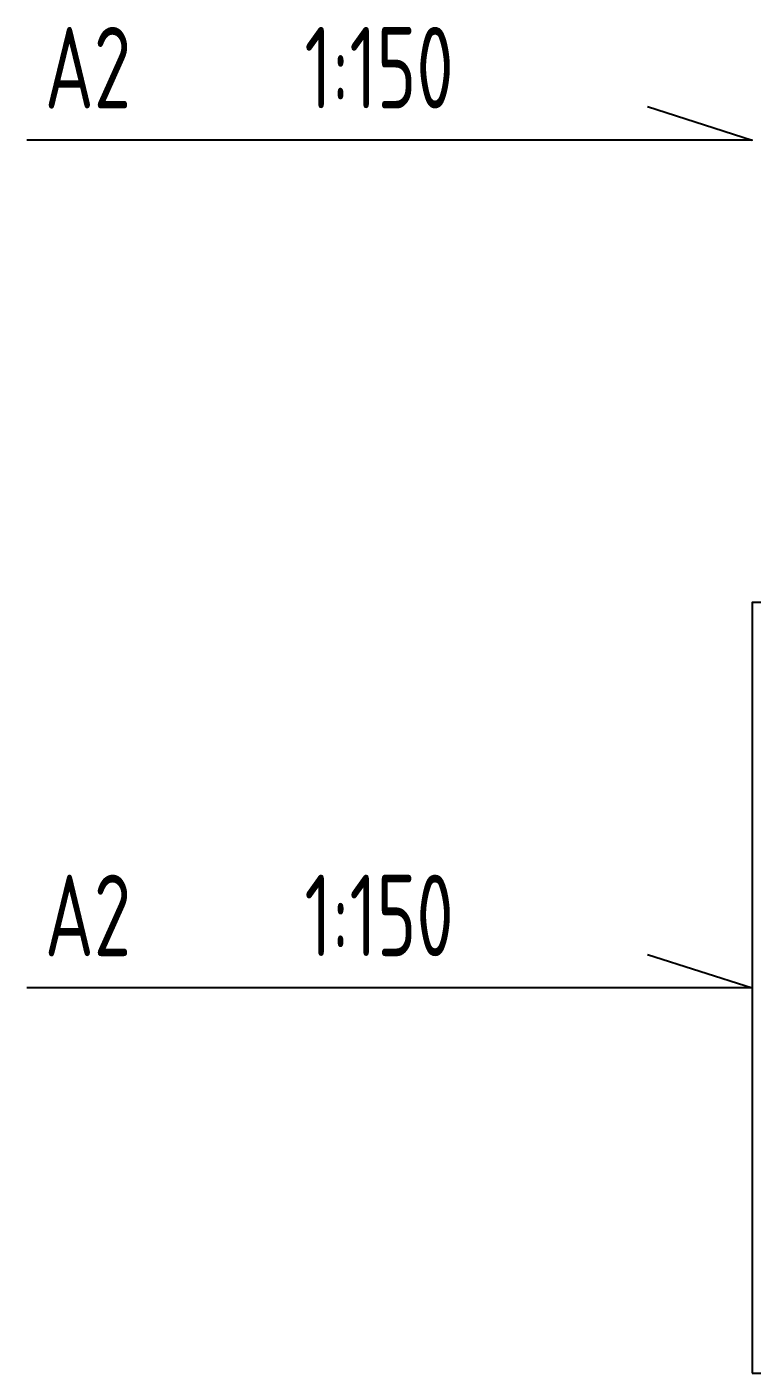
# Model space of a CAD drawing. Extents: x 9539573 to 9710259, y 1656270 to 2510207.
# Drawn here: x 9539573 to 9598809, y 2064945 to 2175010 of the extents above; entities that cross this region are included whole.
import ezdxf

# ---------------------------------------------------------------- set-up
doc = ezdxf.new("R2010")
doc.units = 0
doc.header["$LTSCALE"] = 1000
doc.header["$MEASUREMENT"] = 0
doc.layers.add('PUB_TITLE', color=4, linetype='CONTINUOUS')
doc.styles.add('TSSD_REIN', font='atssdeng.shx', dxfattribs={"width": 0.7, "bigfont": 'atssdchn.shx'})

msp = doc.modelspace()

# ---------------------------------------------------------------- linework, layer by layer
at = {"layer": 'PUB_TITLE', "color": 6}
for points in [[(9590256.4, 2168490.2), (9598809.4, 2165757.5), (9539572.8, 2165757.5)], [(9590256.3, 2099177.8), (9598809.4, 2096445), (9539572.8, 2096445)]]:
    msp.add_lwpolyline(points, dxfattribs=at)
at = {"layer": 'PUB_TITLE'}
msp.add_lwpolyline([(9598809.4, 2064945), (9687909.4, 2064945), (9687909.4, 2127945), (9598809.4, 2127945)], close=True, dxfattribs=at)

# ---------------------------------------------------------------- texts
at = {"layer": 'PUB_TITLE', "color": 6, "style": 'TSSD_REIN', "width": 0.7}
for p in [(9541033.4, 2168343), (9541033.4, 2099030.5)]:
    msp.add_text('A2     1:150', height=6666.667, dxfattribs=at).set_placement(p)

doc.saveas('drawing.dxf')
